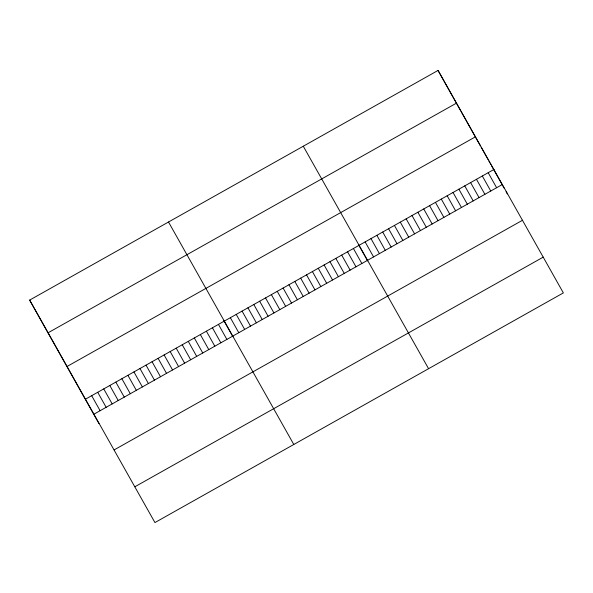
<?xml version="1.0" encoding="UTF-8"?>
<svg xmlns="http://www.w3.org/2000/svg" width="593" height="593" viewBox="0 0 593 593"><rect width="100%" height="100%" fill="white"/><g stroke="black" fill="none" stroke-linecap="round" stroke-linejoin="round"><path stroke-width="0.89" d="M29.65 300.095L438.057 70.434L563.35 292.905L154.943 522.566L29.65 300.095L98.949 423.587M48.129 332.762L456.536 103.093M67.165 366.415L475.571 136.753M85.644 399.082L494.051 169.413M94.072 414.099L502.479 184.43M114.16 449.894L522.566 220.225M134.856 486.771L543.262 257.11M303.282 146.219L428.576 368.69M168.508 222.012L293.802 444.483M438.057 70.434L460.835 111.017M461.243 111.743L466.165 120.512M466.572 121.246L479.077 143.528M479.507 144.292L480.374 145.834M481.234 147.368L482.094 148.902M482.524 149.673L486.838 157.353M487.268 158.123L488.091 159.584M488.906 161.044L489.729 162.504M490.137 163.238L490.96 164.698M491.782 166.159L504.08 188.077M506.125 191.724L507.356 193.918M488.195 172.711L496.623 187.729M482.331 176.002L490.759 191.02M476.475 179.301L484.904 194.319M470.612 182.592L479.04 197.61M464.756 185.891L473.184 200.908M458.893 189.189L467.321 204.207M453.037 192.48L461.458 207.498M447.174 195.779L455.602 210.797M441.311 199.07L449.739 214.088M435.455 202.369L443.883 217.386M429.591 205.66L438.019 220.678M423.736 208.958L432.164 223.976M417.872 212.25L426.3 227.267M412.016 215.548L420.444 230.566M406.153 218.847L414.581 233.864M400.297 222.138L408.725 237.156M394.434 225.436L402.862 240.454M388.578 228.728L397.006 243.745M382.715 232.026L391.143 247.044M376.859 235.317L385.287 250.335M370.996 238.616L379.424 253.634M365.14 241.907L373.568 256.925M358.646 244.872L367.66 260.942M353.421 248.497L361.849 263.514M347.557 251.795L355.985 266.813M341.701 255.094L350.122 270.111M335.838 258.385L344.266 273.403M329.975 261.683L338.403 276.701M324.119 264.975L332.547 279.992M318.256 268.273L326.684 283.291M312.4 271.564L320.828 286.582M306.537 274.863L314.965 289.881M300.681 278.154L309.109 293.172M294.817 281.453L303.245 296.47M288.961 284.751L297.389 299.769M283.098 288.042L291.526 303.06M277.242 291.341L285.67 306.359M271.379 294.632L279.807 309.65M265.523 297.931L273.951 312.948M259.66 301.222L268.088 316.239M253.804 304.52L262.232 319.538M247.941 307.811L256.369 322.829M242.085 311.11L250.505 326.128M236.222 314.401L244.65 329.419M230.358 317.7L238.786 332.717M223.872 320.665L232.886 336.735M218.461 324.393L226.889 339.411M212.427 327.788L220.855 342.806M206.394 331.183L214.814 346.201M200.352 334.578L208.78 349.596M194.319 337.973L202.747 352.991M188.278 341.368L196.706 356.386M182.244 344.763L190.672 359.781M176.203 348.158L184.631 363.175M170.169 351.553L178.597 366.57M164.128 354.948L172.556 369.965M158.094 358.342L166.522 373.36M152.053 361.737L160.481 376.755M146.019 365.132L154.447 380.15M139.978 368.527L148.406 383.545M133.944 371.922L142.372 386.94M127.903 375.317L136.331 390.335M121.869 378.712L130.297 393.73M115.828 382.107L124.256 397.125M109.794 385.502L118.222 400.52M103.753 388.897L112.181 403.915M97.719 392.292L106.147 407.309M91.678 395.687L100.106 410.704"/></g></svg>
